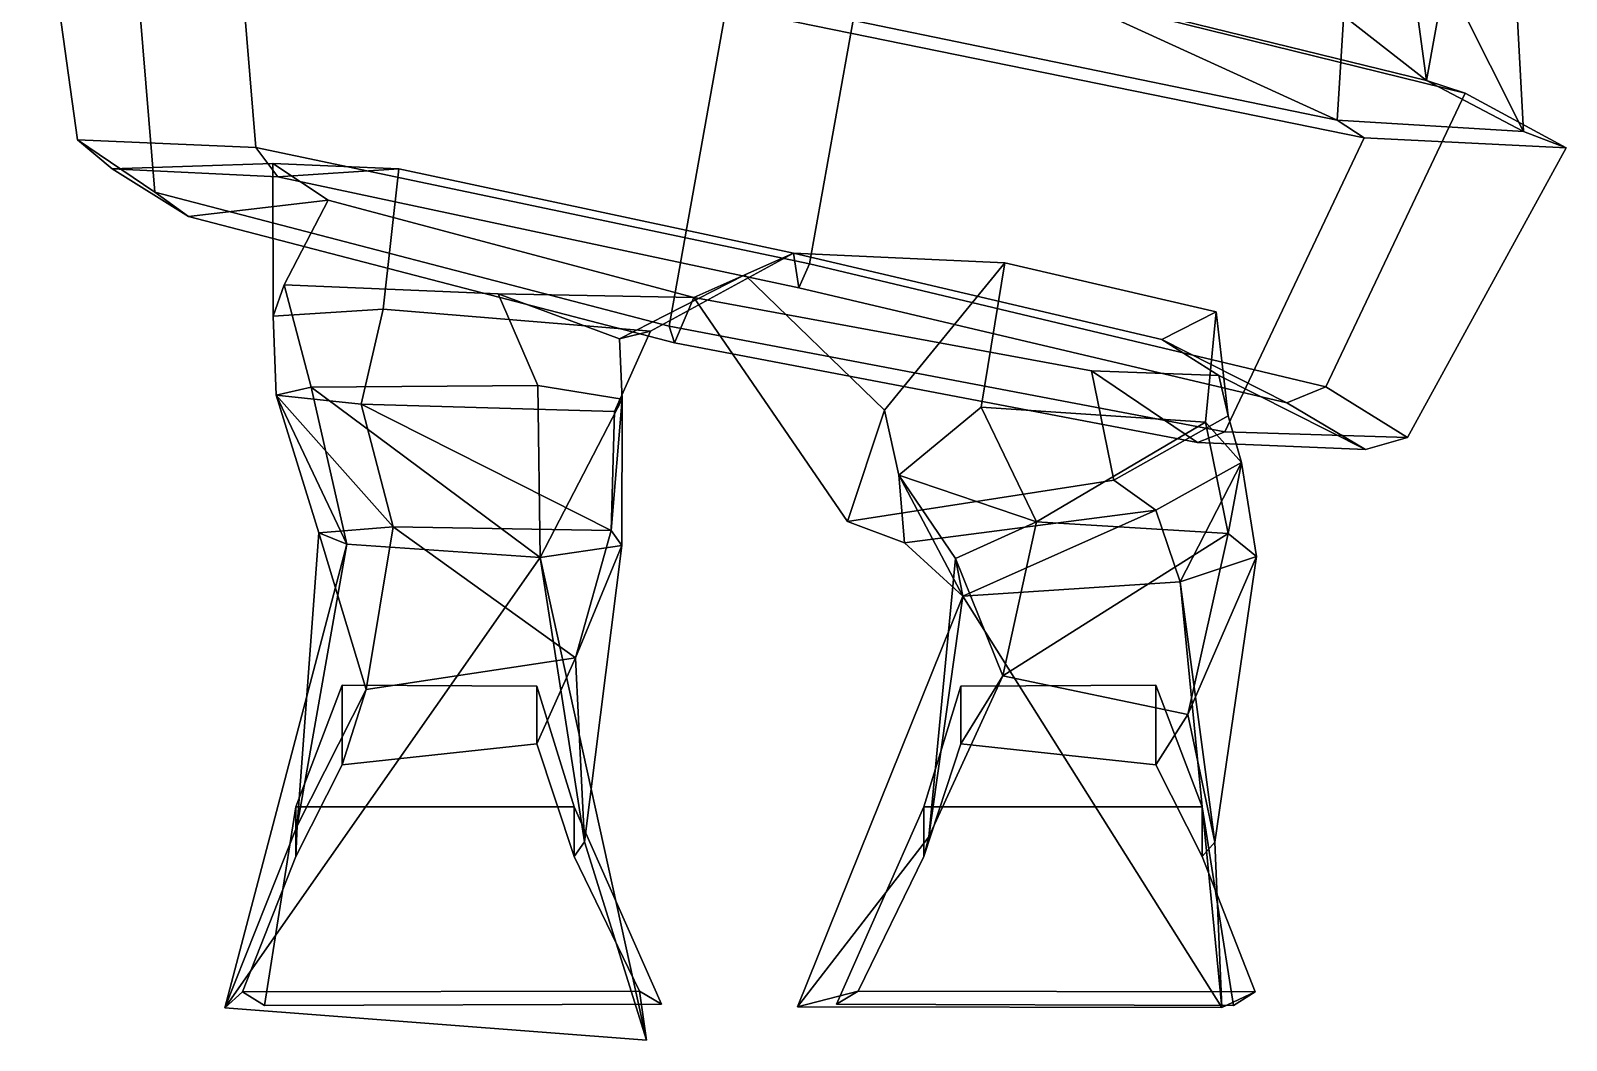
# Model space of a CAD drawing. Extents: x -173 to 304, y -159 to 346.
# Drawn here: x -123.5 to 136.4, y -158.9 to 11.9 of the extents above; entities that cross this region are included whole.
import ezdxf

# ---------------------------------------------------------------- set-up
doc = ezdxf.new("R2010")
doc.units = 0

msp = doc.modelspace()

# ---------------------------------------------------------------- linework, layer by layer
for points in [[(112.764603, 3.508865, 62.947292), (99.974632, 97.451813, 83.609901), (-2.141351, 93.262695, 115.541527)], [(112.764603, 3.508865, 62.947292), (125.075035, 71.428101, 1.953817), (99.974632, 97.451813, 83.609901)], [(112.764603, 3.508865, 62.947292), (-2.141351, 93.262695, 115.541527), (17.012136, 26.972748, 104.537407)], [(129.207809, -5.085526, -14.624317), (101.025726, 50.951355, -63.288445), (125.075035, 71.428101, 1.953817)], [(112.764603, 3.508865, 62.947292), (129.207809, -5.085526, -14.624317), (125.075035, 71.428101, 1.953817)], [(-89.995293, 48.261185, 95.20549), (-123.469315, 50.293655, 15.041623), (-115.545113, -6.500931, 10.803403), (-85.369919, -7.794785, 91.355515)], [(-115.545113, -6.500931, 10.803403), (-123.469315, 50.293655, 15.041623), (-107.089218, 40.677643, -78.469238), (-102.463844, -15.378326, -82.319214)], [(97.637238, -3.202225, -90.747169), (-0.437988, 41.637131, -96.06192), (101.025726, 50.951355, -63.288445)], [(129.207809, -5.085526, -14.624317), (97.637238, -3.202225, -90.747169), (101.025726, 50.951355, -63.288445)], [(8.363098, -27.49469, 114.526512), (18.011414, 26.347443, 116.755615), (-89.995293, 48.261185, 95.20549), (-85.369919, -7.794785, 91.355515)], [(97.637238, -3.202225, -90.747169), (-3.620603, 17.738861, -109.181282), (-0.437988, 41.637131, -96.06192)], [(-102.463844, -15.378326, -82.319214), (-107.089218, 40.677643, -78.469238), (-5.738175, 15.809814, -124.654137), (-15.397456, -38.035812, -126.881371)], [(8.363098, -27.49469, 114.526512), (95.752556, -48.349335, 70.039009), (119.336136, 1.390457, 70.569046), (18.011414, 26.347443, 116.755615)], [(18.011414, 26.347443, 116.755615), (119.336136, 1.390457, 70.569046), (112.764603, 3.508865, 62.947292), (17.012136, 26.972748, 104.537407)], [(78.65863, -55.932877, -103.635727), (-15.397456, -38.035812, -126.881371), (-5.738175, 15.809814, -124.654137), (102.24221, -6.1931, -103.10569)], [(102.24221, -6.1931, -103.10569), (-5.738175, 15.809814, -124.654137), (-3.620603, 17.738861, -109.181282), (97.637238, -3.202225, -90.747169)], [(136.443985, -7.90271, -15.547863), (129.207809, -5.085526, -14.624317), (112.764603, 3.508865, 62.947292), (119.336136, 1.390457, 70.569046)], [(119.336136, 1.390457, 70.569046), (95.752556, -48.349335, 70.039009), (109.561577, -56.903862, -15.689655), (136.443985, -7.90271, -15.547863)], [(102.24221, -6.1931, -103.10569), (97.637238, -3.202225, -90.747169), (129.207809, -5.085526, -14.624317), (136.443985, -7.90271, -15.547863)], [(-85.369919, -7.794785, 91.355515), (-115.545113, -6.500931, 10.803403), (-109.699013, -11.440735, 9.89723), (-81.64196, -12.810242, 82.231552)], [(-115.545113, -6.500931, 10.803403), (-102.463844, -15.378326, -82.319214), (-96.769325, -19.521347, -71.462906), (-109.699013, -11.440735, 9.89723)], [(8.363098, -27.49469, 114.526512), (-85.369919, -7.794785, 91.355515), (-81.64196, -12.810242, 82.231552), (6.524762, -31.551743, 102.114456)], [(109.561577, -56.903862, -15.689655), (78.65863, -55.932877, -103.635727), (102.24221, -6.1931, -103.10569), (136.443985, -7.90271, -15.547863)], [(-81.64196, -12.810242, 82.231552), (-109.699013, -11.440735, 9.89723), (-82.487061, -10.551376, 7.11412), (-61.145226, -11.427567, 64.684418)], [(-109.699013, -11.440735, 9.89723), (-96.769325, -19.521347, -71.462906), (-73.098595, -16.73056, -56.762157), (-82.487061, -10.551376, 7.11412)], [(-61.145226, -11.427567, 64.684418), (-82.487061, -10.551376, 7.11412), (-82.458748, -36.396133, 7.851814), (-63.823338, -35.174675, 44.4795)], [(-82.487061, -10.551376, 7.11412), (-73.098595, -16.73056, -56.762157), (-80.581566, -31.043915, -34.973045), (-82.458748, -36.396133, 7.851814)], [(6.524762, -31.551743, 102.114456), (-81.64196, -12.810242, 82.231552), (-61.145226, -11.427567, 64.684418), (5.66813, -25.698135, 81.36203)], [(5.66813, -25.698135, 81.36203), (-61.145226, -11.427567, 64.684418), (-63.823338, -35.174675, 44.4795), (-18.586254, -38.934387, 56.634132)], [(-102.463844, -15.378326, -82.319214), (-15.397456, -38.035812, -126.881371), (-14.502277, -40.880173, -111.520836), (-96.769325, -19.521347, -71.462906)], [(-96.769325, -19.521347, -71.462906), (-14.502277, -40.880173, -111.520836), (-11.214878, -33.18811, -90.169792), (-73.098595, -16.73056, -56.762157)], [(-73.098595, -16.73056, -56.762157), (-11.214878, -33.18811, -90.169792), (-44.368141, -32.579376, -65.600548), (-80.581566, -31.043915, -34.973045)], [(-2.607557, -29.369553, -2.719168), (5.66813, -25.698135, 81.36203), (-18.586254, -38.934387, 56.634132), (-23.790239, -40.210236, -5.454131)], [(21.045162, -52.283218, 0.508028), (41.436428, -27.320435, 55.927723), (5.66813, -25.698135, 81.36203), (-2.607557, -29.369553, -2.719168)], [(5.66813, -25.698135, 81.36203), (41.436428, -27.320435, 55.927723), (77.16124, -35.6343, 24.613001), (68.008209, -40.345901, 49.484207)], [(6.524762, -31.551743, 102.114456), (5.66813, -25.698135, 81.36203), (68.008209, -40.345901, 49.484207), (89.12587, -51.046333, 62.133698)], [(8.363098, -27.49469, 114.526512), (6.524762, -31.551743, 102.114456), (89.12587, -51.046333, 62.133698), (95.752556, -48.349335, 70.039009)], [(37.417122, -51.761185, 25.832306), (41.436428, -27.320435, 55.927723), (21.045162, -52.283218, 0.508028), (23.482136, -63.273979, 3.447037)], [(37.417122, -51.761185, 25.832306), (75.393593, -54.296257, 5.082145), (77.16124, -35.6343, 24.613001), (41.436428, -27.320435, 55.927723)], [(-81.908264, -49.762077, 5.00138), (-82.458748, -36.396133, 7.851814), (-80.581566, -31.043915, -34.973045), (-76.010544, -48.394455, -15.155876)], [(-76.010544, -48.394455, -15.155876), (-80.581566, -31.043915, -34.973045), (-44.368141, -32.579376, -65.600548), (-37.635117, -48.092758, -34.967697)], [(-11.214878, -33.18811, -90.169792), (-2.607557, -29.369553, -2.719168), (-23.790239, -40.210236, -5.454131), (-44.368141, -32.579376, -65.600548)], [(21.045162, -52.283218, 0.508028), (-2.607557, -29.369553, -2.719168), (-11.214878, -33.18811, -90.169792), (14.777371, -71.122765, -62.909523)], [(-23.34664, -50.444847, -10.425714), (-37.635117, -48.092758, -34.967697), (-44.368141, -32.579376, -65.600548), (-23.790239, -40.210236, -5.454131)], [(73.998505, -57.757431, -91.56076), (56.054836, -45.648895, -71.962364), (-11.214878, -33.18811, -90.169792), (-14.502277, -40.880173, -111.520836)], [(56.054836, -45.648895, -71.962364), (59.832855, -64.105812, -52.63121), (14.777371, -71.122765, -62.909523), (-11.214878, -33.18811, -90.169792)], [(-67.558174, -51.275467, 18.655172), (-63.823338, -35.174675, 44.4795), (-82.458748, -36.396133, 7.851814), (-81.908264, -49.762077, 5.00138)], [(-24.631472, -52.52507, 17.049297), (-18.586254, -38.934387, 56.634132), (-63.823338, -35.174675, 44.4795), (-67.558174, -51.275467, 18.655172)], [(68.008209, -40.345901, 49.484207), (77.16124, -35.6343, 24.613001), (79.230904, -53.217377, -14.64442), (77.658333, -46.409012, -11.73357)], [(75.393593, -54.296257, 5.082145), (81.467033, -61.139664, -13.757897), (79.230904, -53.217377, -14.64442), (77.16124, -35.6343, 24.613001)], [(-24.631472, -52.52507, 17.049297), (-23.34664, -50.444847, -10.425714), (-23.790239, -40.210236, -5.454131), (-18.586254, -38.934387, 56.634132)], [(78.65863, -55.932877, -103.635727), (73.998505, -57.757431, -91.56076), (-14.502277, -40.880173, -111.520836), (-15.397456, -38.035812, -126.881371)], [(89.12587, -51.046333, 62.133698), (68.008209, -40.345901, 49.484207), (77.658333, -46.409012, -11.73357), (102.464401, -58.945572, -15.07252)], [(77.658333, -46.409012, -11.73357), (79.230904, -53.217377, -14.64442), (59.832855, -64.105812, -52.63121), (56.054836, -45.648895, -71.962364)], [(102.464401, -58.945572, -15.07252), (77.658333, -46.409012, -11.73357), (56.054836, -45.648895, -71.962364), (73.998505, -57.757431, -91.56076)], [(-69.950775, -74.965324, -3.534669), (-81.908264, -49.762077, 5.00138), (-76.010544, -48.394455, -15.155876)], [(-37.221409, -77.2155, -21.084003), (-76.010544, -48.394455, -15.155876), (-37.635117, -48.092758, -34.967697)], [(-69.950775, -74.965324, -3.534669), (-76.010544, -48.394455, -15.155876), (-37.221409, -77.2155, -21.084003)], [(-37.221409, -77.2155, -21.084003), (-37.635117, -48.092758, -34.967697), (-23.34664, -50.444847, -10.425714)], [(95.752556, -48.349335, 70.039009), (89.12587, -51.046333, 62.133698), (102.464401, -58.945572, -15.07252), (109.561577, -56.903862, -15.689655)], [(-62.133686, -72.002159, 27.508589), (-67.558174, -51.275467, 18.655172), (-81.908264, -49.762077, 5.00138)], [(-62.133686, -72.002159, 27.508589), (-81.908264, -49.762077, 5.00138), (-74.708099, -73.069054, 14.810788)], [(-74.708099, -73.069054, 14.810788), (-81.908264, -49.762077, 5.00138), (-69.950775, -74.965324, -3.534669)], [(-25.195112, -72.656784, 26.674852), (-24.631472, -52.52507, 17.049297), (-67.558174, -51.275467, 18.655172)], [(-25.195112, -72.656784, 26.674852), (-67.558174, -51.275467, 18.655172), (-62.133686, -72.002159, 27.508589)], [(-23.420841, -75.207466, 1.277769), (-37.221409, -77.2155, -21.084003), (-23.34664, -50.444847, -10.425714)], [(-25.195112, -72.656784, 26.674852), (-23.420841, -75.207466, 1.277769), (-23.34664, -50.444847, -10.425714)], [(-25.195112, -72.656784, 26.674852), (-23.34664, -50.444847, -10.425714), (-24.631472, -52.52507, 17.049297)], [(46.795029, -71.189331, 43.299236), (37.417122, -51.761185, 25.832306), (23.482136, -63.273979, 3.447037)], [(46.795029, -71.189331, 43.299236), (75.393593, -54.296257, 5.082145), (37.417122, -51.761185, 25.832306)], [(23.482136, -63.273979, 3.447037), (21.045162, -52.283218, 0.508028), (14.777371, -71.122765, -62.909523), (24.421356, -74.713348, -24.494551)], [(46.795029, -71.189331, 43.299236), (79.18512, -73.145737, 24.936522), (75.393593, -54.296257, 5.082145)], [(81.467033, -61.139664, -13.757897), (66.946342, -69.215172, -27.630314), (59.832855, -64.105812, -52.63121), (79.230904, -53.217377, -14.64442)], [(79.18512, -73.145737, 24.936522), (81.467033, -61.139664, -13.757897), (75.393593, -54.296257, 5.082145)], [(109.561577, -56.903862, -15.689655), (102.464401, -58.945572, -15.07252), (73.998505, -57.757431, -91.56076), (78.65863, -55.932877, -103.635727)], [(71.078537, -81.314507, -5.70102), (66.946342, -69.215172, -27.630314), (81.467033, -61.139664, -13.757897)], [(83.99012, -77.03627, 7.5619), (71.078537, -81.314507, -5.70102), (81.467033, -61.139664, -13.757897)], [(79.18512, -73.145737, 24.936522), (83.99012, -77.03627, 7.5619), (81.467033, -61.139664, -13.757897)], [(66.946342, -69.215172, -27.630314), (24.421356, -74.713348, -24.494551), (14.777371, -71.122765, -62.909523), (59.832855, -64.105812, -52.63121)], [(46.795029, -71.189331, 43.299236), (23.482136, -63.273979, 3.447037), (33.087627, -77.39386, 22.453306)], [(34.32336, -83.756668, -3.835438), (23.482136, -63.273979, 3.447037), (24.421356, -74.713348, -24.494551)], [(33.087627, -77.39386, 22.453306), (23.482136, -63.273979, 3.447037), (34.32336, -83.756668, -3.835438)], [(34.32336, -83.756668, -3.835438), (24.421356, -74.713348, -24.494551), (66.946342, -69.215172, -27.630314)], [(71.078537, -81.314507, -5.70102), (34.32336, -83.756668, -3.835438), (66.946342, -69.215172, -27.630314)], [(-66.680405, -99.576324, 13.065176), (-62.133686, -72.002159, 27.508589), (-74.708099, -73.069054, 14.810788)], [(-66.680405, -99.576324, 13.065176), (-31.263783, -94.224243, 15.03818), (-62.133686, -72.002159, 27.508589)], [(-31.263783, -94.224243, 15.03818), (-25.195112, -72.656784, 26.674852), (-62.133686, -72.002159, 27.508589)], [(-31.263783, -94.224243, 15.03818), (-23.420841, -75.207466, 1.277769), (-25.195112, -72.656784, 26.674852)], [(41.081688, -97.275009, 25.590595), (46.795029, -71.189331, 43.299236), (33.087627, -77.39386, 22.453306)], [(41.081688, -97.275009, 25.590595), (79.18512, -73.145737, 24.936522), (46.795029, -71.189331, 43.299236)], [(-90.59684, -153.457962, -22.110352), (-78.375977, -122.623055, -0.004349), (-69.950775, -74.965324, -3.534669)], [(-90.59684, -153.457962, -22.110352), (-69.950775, -74.965324, -3.534669), (-37.221409, -77.2155, -21.084003)], [(-78.375977, -122.623055, -0.004349), (-66.680405, -99.576324, 13.065176), (-74.708099, -73.069054, 14.810788)], [(-78.375977, -122.623055, -0.004349), (-74.708099, -73.069054, 14.810788), (-69.950775, -74.965324, -3.534669)], [(-29.748863, -125.372368, -10.13125), (-37.221409, -77.2155, -21.084003), (-23.420841, -75.207466, 1.277769)], [(-29.748863, -125.372368, -10.13125), (-23.420841, -75.207466, 1.277769), (-31.263783, -94.224243, 15.03818)], [(72.392113, -103.808945, 8.305785), (79.18512, -73.145737, 24.936522), (41.081688, -97.275009, 25.590595)], [(72.392113, -103.808945, 8.305785), (83.99012, -77.03627, 7.5619), (79.18512, -73.145737, 24.936522)], [(-19.256786, -158.935928, -38.748936), (-90.59684, -153.457962, -22.110352), (-37.221409, -77.2155, -21.084003)], [(-19.256786, -158.935928, -38.748936), (-37.221409, -77.2155, -21.084003), (-29.748863, -125.372368, -10.13125)], [(28.52972, -124.526291, -0.182554), (41.081688, -97.275009, 25.590595), (33.087627, -77.39386, 22.453306)], [(28.52972, -124.526291, -0.182554), (33.087627, -77.39386, 22.453306), (34.32336, -83.756668, -3.835438)], [(76.959335, -125.389305, -11.175783), (71.078537, -81.314507, -5.70102), (83.99012, -77.03627, 7.5619)], [(76.959335, -125.389305, -11.175783), (83.99012, -77.03627, 7.5619), (72.392113, -103.808945, 8.305785)], [(78.14579, -153.382874, -39.931324), (34.32336, -83.756668, -3.835438), (71.078537, -81.314507, -5.70102)], [(78.14579, -153.382874, -39.931324), (71.078537, -81.314507, -5.70102), (76.959335, -125.389305, -11.175783)], [(6.338482, -153.28537, -25.576859), (28.52972, -124.526291, -0.182554), (34.32336, -83.756668, -3.835438)], [(6.338482, -153.28537, -25.576859), (34.32336, -83.756668, -3.835438), (78.14579, -153.382874, -39.931324)], [(-31.263783, -94.224243, 15.03818), (-66.680405, -99.576324, 13.065176), (-70.777412, -112.334389, 35.947453), (-37.787899, -108.736397, 35.947453)], [(-29.748863, -125.372368, -10.13125), (-31.263783, -94.224243, 15.03818), (-37.787899, -108.736397, 35.947453), (-31.473774, -127.827705, 43.725594)], [(28.52972, -124.526291, -0.182554), (27.673773, -127.827705, 43.725594), (33.987896, -108.736397, 35.947453), (41.081688, -97.275009, 25.590595)], [(41.081688, -97.275009, 25.590595), (33.987896, -108.736397, 35.947453), (66.977409, -112.334389, 35.947453), (72.392113, -103.808945, 8.305785)], [(-31.473774, -119.444199, 102.617195), (-37.787899, -98.997986, 87.801697), (-70.777412, -98.812683, 87.801697), (-78.613716, -119.444199, 102.617195)], [(-78.613716, -119.444199, 102.617195), (-70.777412, -98.812683, 87.801697), (-70.777412, -112.334389, 35.947453), (-78.613716, -127.827705, 43.725594)], [(-78.375977, -122.623055, -0.004349), (-78.613716, -127.827705, 43.725594), (-70.777412, -112.334389, 35.947453), (-66.680405, -99.576324, 13.065176)], [(-37.787899, -98.997986, 87.801697), (-37.787899, -108.736397, 35.947453), (-70.777412, -112.334389, 35.947453), (-70.777412, -98.812683, 87.801697)], [(-31.473774, -119.444199, 102.617195), (-31.473774, -127.827705, 43.725594), (-37.787899, -108.736397, 35.947453), (-37.787899, -98.997986, 87.801697)], [(27.673773, -119.444199, 102.617195), (74.813721, -119.444199, 102.617195), (66.977409, -98.812683, 87.801697), (33.987896, -98.997986, 87.801697)], [(27.673773, -119.444199, 102.617195), (33.987896, -98.997986, 87.801697), (33.987896, -108.736397, 35.947453), (27.673773, -127.827705, 43.725594)], [(33.987896, -98.997986, 87.801697), (66.977409, -98.812683, 87.801697), (66.977409, -112.334389, 35.947453), (33.987896, -108.736397, 35.947453)], [(74.813721, -119.444199, 102.617195), (74.813721, -127.827705, 43.725594), (66.977409, -112.334389, 35.947453), (66.977409, -98.812683, 87.801697)], [(76.959335, -125.389305, -11.175783), (72.392113, -103.808945, 8.305785), (66.977409, -112.334389, 35.947453), (74.813721, -127.827705, 43.725594)], [(-83.890282, -153.029465, 102.617195), (-78.613716, -119.444199, 102.617195), (-78.613716, -127.827705, 43.725594), (-87.594154, -150.72316, 36.317848)], [(-16.70689, -152.844147, 102.617195), (-31.473774, -119.444199, 102.617195), (-78.613716, -119.444199, 102.617195), (-83.890282, -153.029465, 102.617195)], [(-16.70689, -152.844147, 102.617195), (-20.410763, -150.617264, 32.613968), (-31.473774, -127.827705, 43.725594), (-31.473774, -119.444199, 102.617195)], [(12.906889, -152.844147, 102.617195), (80.090286, -153.029465, 102.617195), (74.813721, -119.444199, 102.617195), (27.673773, -119.444199, 102.617195)], [(12.906889, -152.844147, 102.617195), (27.673773, -119.444199, 102.617195), (27.673773, -127.827705, 43.725594), (16.610764, -150.617264, 32.613968)], [(80.090286, -153.029465, 102.617195), (83.794151, -150.72316, 36.317848), (74.813721, -127.827705, 43.725594), (74.813721, -119.444199, 102.617195)], [(-90.59684, -153.457962, -22.110352), (-87.594154, -150.72316, 36.317848), (-78.613716, -127.827705, 43.725594), (-78.375977, -122.623055, -0.004349)], [(6.338482, -153.28537, -25.576859), (16.610764, -150.617264, 32.613968), (27.673773, -127.827705, 43.725594), (28.52972, -124.526291, -0.182554)], [(-19.256786, -158.935928, -38.748936), (-29.748863, -125.372368, -10.13125), (-31.473774, -127.827705, 43.725594), (-20.410763, -150.617264, 32.613968)], [(78.14579, -153.382874, -39.931324), (76.959335, -125.389305, -11.175783), (74.813721, -127.827705, 43.725594), (83.794151, -150.72316, 36.317848)], [(-90.59684, -153.457962, -22.110352), (-19.256786, -158.935928, -38.748936), (-20.410763, -150.617264, 32.613968), (-87.594154, -150.72316, 36.317848)], [(-83.890282, -153.029465, 102.617195), (-87.594154, -150.72316, 36.317848), (-20.410763, -150.617264, 32.613968), (-16.70689, -152.844147, 102.617195)], [(78.14579, -153.382874, -39.931324), (83.794151, -150.72316, 36.317848), (16.610764, -150.617264, 32.613968), (6.338482, -153.28537, -25.576859)], [(80.090286, -153.029465, 102.617195), (12.906889, -152.844147, 102.617195), (16.610764, -150.617264, 32.613968), (83.794151, -150.72316, 36.317848)]]:
    msp.add_3dface(points)

doc.saveas('drawing.dxf')
